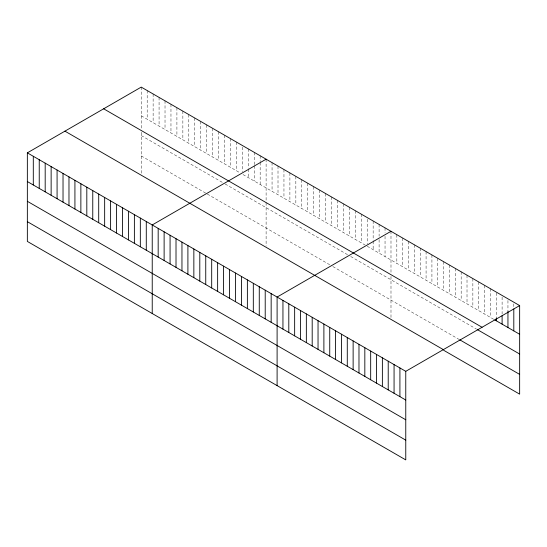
<?xml version="1.0" encoding="UTF-8"?>
<svg xmlns="http://www.w3.org/2000/svg" width="547" height="547" viewBox="0 0 547 547"><rect width="100%" height="100%" fill="white"/><g stroke="black" fill="none" stroke-linecap="round" stroke-linejoin="round"><path stroke-width="0.41" stroke-dasharray="2.73 2.05" d="M141.235 115.793L240.345 173.009M242.984 174.541L365.218 245.111M367.201 246.253L494.064 319.496M141.235 135.553L222.506 182.472M225.145 183.997L348.042 254.95M350.682 256.475L476.519 329.13M141.235 155.916L206.643 193.679M207.306 194.062L330.203 265.015M332.843 266.539L458.974 339.359M513.804 303.886L513.804 308.105M507.951 300.508L507.951 311.482M502.105 297.137L502.105 314.012M496.259 292.912L496.259 318.231M490.406 288.693L490.406 317.383M484.56 285.315L484.56 314.012M478.714 281.944L478.714 310.634M472.861 278.567L472.861 307.257M467.015 275.189L467.015 303.879M461.169 271.811L461.169 300.501M455.316 268.433L455.316 297.13M449.47 265.063L449.47 293.753M443.624 261.685L443.624 290.375M437.778 258.307L437.778 286.997M431.925 254.929L431.925 283.62M426.079 251.552L426.079 280.249M420.233 248.174L420.233 276.871M414.38 244.803L414.38 273.493M408.534 241.425L408.534 270.115M402.688 238.048L402.688 266.738M396.835 234.67L396.835 263.36M390.989 231.292L390.989 273.158M390.989 276.454L390.989 318.217M385.04 227.86L385.04 232.926M385.04 236.297L385.04 256.557M379.098 224.427L379.098 236.242M379.098 239.62L379.098 253.117M373.15 220.995L373.15 240.406M373.15 241.248L373.15 249.685M367.201 219.251L367.201 243.723M361.259 214.13L361.259 242.82M355.311 210.698L355.311 239.388M349.362 207.265L349.362 235.955M343.413 203.826L343.413 232.523M337.472 200.393L337.472 229.09M331.523 196.961L331.523 225.658M325.574 193.529L325.574 222.219M319.633 190.096L319.633 218.786M313.684 186.664L313.684 215.354M307.735 183.231L307.735 211.921M301.794 179.799L301.794 208.489M295.845 176.366L295.845 205.057M289.896 172.927L289.896 201.624M283.955 169.495L283.955 198.192M278.006 166.062L278.006 194.753M272.057 162.63L272.057 191.32M266.109 159.198L266.109 201.064M266.109 202.711L266.109 246.123M260.167 155.765L260.167 161.673M260.167 162.514L260.167 184.455M254.218 152.333L254.218 164.989M254.218 165.83L254.218 181.023M248.27 148.9L248.27 168.305M248.27 169.153L248.27 177.59M242.328 147.15L242.328 171.628M236.379 142.029L236.379 170.726M230.431 138.596L230.431 167.293M224.489 135.164L224.489 163.854M218.54 131.731L218.54 160.421M212.592 128.299L212.592 156.989M206.643 124.866L206.643 153.557M200.701 121.434L200.701 150.124M194.753 118.002L194.753 146.692M188.804 114.569L188.804 143.259M182.862 111.13L182.862 139.827M176.913 107.697L176.913 136.394M170.965 104.265L170.965 132.955M165.023 100.833L165.023 129.523M159.074 97.4L159.074 126.09M153.126 93.968L153.126 122.658M147.184 90.535L147.184 119.225M141.235 87.103L141.235 128.969M141.235 132.258L141.235 174.028"/><path stroke-width="0.82" d="M27.35 152.852L405.765 371.324L405.765 459.897L27.35 241.425L27.35 152.852L141.235 87.103L519.65 305.575L519.65 394.148L443.624 350.258M266.109 159.198L152.23 224.947L152.23 313.52M390.989 231.292L277.103 297.048L277.103 385.614M405.765 371.324L519.65 305.575M494.796 319.92L519.65 334.272M103.65 108.798L482.071 327.277M477.251 329.547L519.65 354.032M459.706 339.783L519.65 374.387M64.929 131.15L443.35 349.629M27.35 181.542L405.765 400.021M27.35 201.303L405.765 419.781M27.35 221.665L405.765 440.137M513.804 308.952L513.804 330.894M507.951 311.482L507.951 327.516M502.105 315.701L502.105 324.139M496.259 318.231L496.259 320.761M399.919 367.953L399.919 396.643M394.066 364.576L394.066 393.266M388.22 361.198L388.22 389.888M382.374 357.82L382.374 386.51M376.527 354.442L376.527 383.139M370.675 351.071L370.675 379.762M364.828 347.694L364.828 376.384M358.982 344.316L358.982 373.006M353.13 340.938L353.13 369.628M347.283 337.561L347.283 366.258M341.437 334.183L341.437 362.88M335.584 330.812L335.584 359.502M329.738 327.434L329.738 356.124M323.892 324.056L323.892 352.747M318.039 320.679L318.039 349.376M312.193 317.301L312.193 345.998M306.347 313.93L306.347 342.62M300.494 310.552L300.494 339.243M294.648 307.175L294.648 335.865M288.802 303.797L288.802 332.487M282.949 300.419L282.949 329.116M271.155 293.609L271.155 322.306M265.213 290.177L265.213 318.874M259.264 286.744L259.264 315.434M253.316 283.312L253.316 312.002M247.374 279.879L247.374 308.57M241.425 276.447L241.425 305.137M235.477 273.015L235.477 301.705M229.535 269.582L229.535 298.272M223.586 266.15L223.586 294.84M217.638 262.71L217.638 291.407M211.696 259.278L211.696 287.975M205.747 255.846L205.747 284.536M199.799 252.413L199.799 281.103M193.85 248.981L193.85 277.671M187.908 245.548L187.908 274.238M181.96 242.116L181.96 270.806M176.011 238.683L176.011 267.374M170.069 235.251L170.069 263.941M164.121 231.812L164.121 260.509M158.172 228.379L158.172 257.076M146.281 221.514L146.281 250.205M140.333 218.082L140.333 246.772M134.384 214.65L134.384 243.34M128.442 211.217L128.442 239.907M122.494 207.785L122.494 236.475M116.545 204.346L116.545 233.043M110.603 200.913L110.603 229.61M104.655 197.481L104.655 226.178M98.706 194.048L98.706 222.738M92.764 190.616L92.764 219.306M86.816 187.183L86.816 215.874M80.867 183.751L80.867 212.441M74.925 180.319L74.925 209.009M68.977 176.886L68.977 205.576M63.028 173.447L63.028 202.144M57.079 170.014L57.079 198.711M51.138 166.582L51.138 195.279M45.189 163.15L45.189 191.84M39.24 159.717L39.24 188.407M33.299 156.285L33.299 184.975"/></g></svg>
